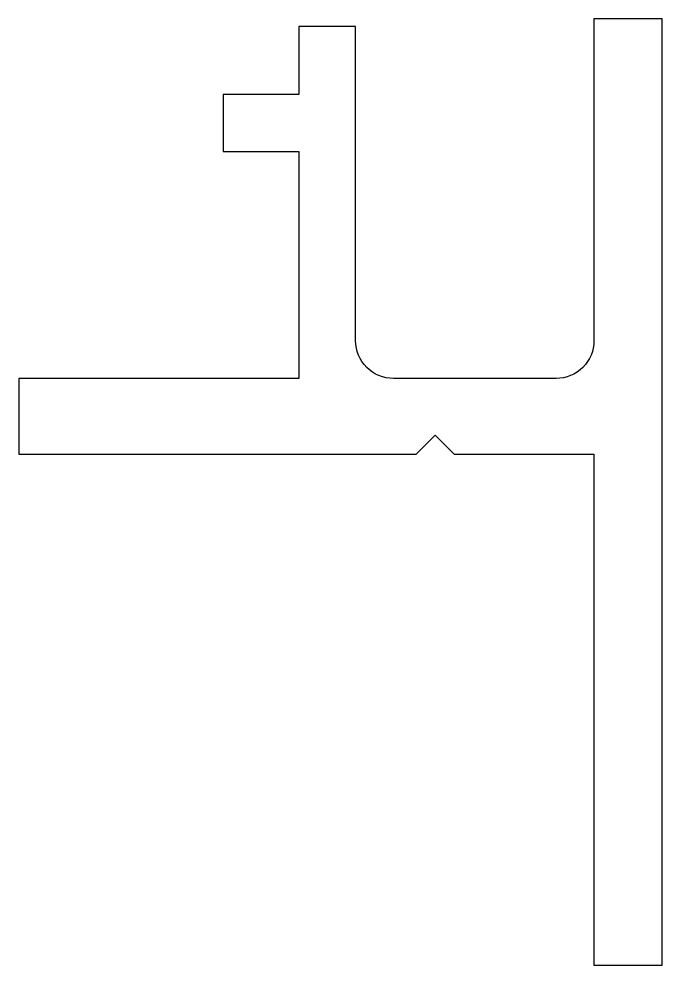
# Model space of a CAD drawing. Header units: millimetres. Extents: x -17.2 to -0.2, y -25 to 0.
import ezdxf

# ---------------------------------------------------------------- set-up
doc = ezdxf.new("R2010")
doc.units = ezdxf.units.MM

msp = doc.modelspace()

# ---------------------------------------------------------------- linework, layer by layer
msp.add_lwpolyline([(-2, 0), (-2, -8.5, -0.414214), (-3, -9.5), (-7.3, -9.5, -0.414214), (-8.3, -8.5), (-8.3, -0.2), (-9.8, -0.2), (-9.8, -2), (-11.8, -2), (-11.8, -3.5), (-9.8, -3.5), (-9.8, -9.5), (-17.2, -9.5), (-17.2, -11.5), (-6.7, -11.5), (-6.2, -11), (-5.7, -11.5), (-2, -11.5), (-2, -25), (-0.2, -25), (-0.2, 0), (-2, 0)], format="xyb", close=True)

doc.saveas('drawing.dxf')
